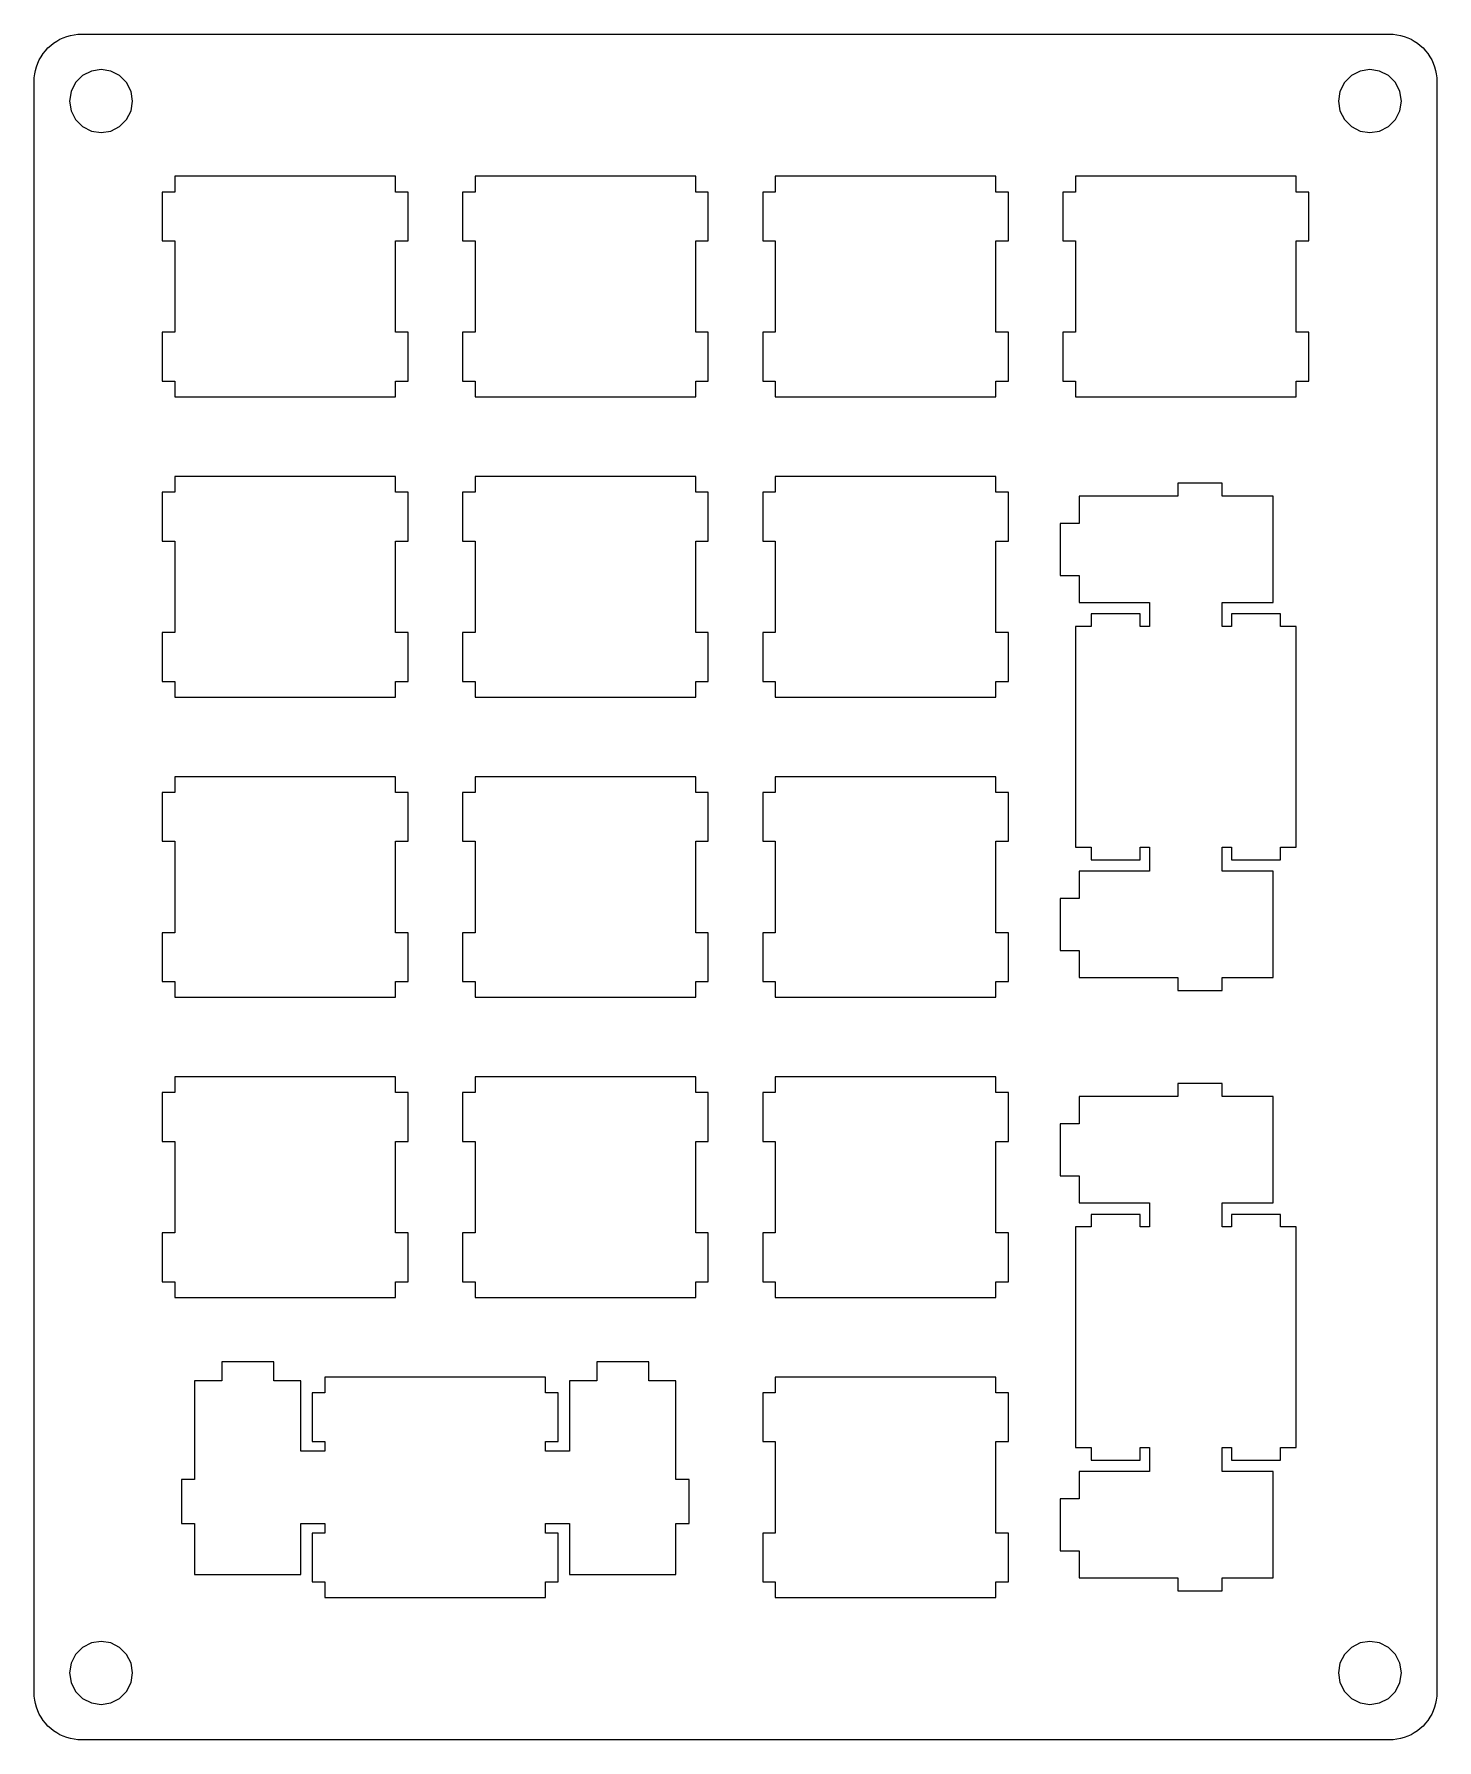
# Model space of a CAD drawing. Extents: x 0 to 89, y 0 to 108.
import ezdxf

# ---------------------------------------------------------------- set-up
doc = ezdxf.new("R2010")
doc.units = 0
doc.layers.get('0').update_dxf_attribs({"linetype": 'CONTINUOUS'})

msp = doc.modelspace()

# ---------------------------------------------------------------- linework, layer by layer
at = {"color": 0}
for p, q in [((2.16628, 108.197), (2.39365, 108.262)), ((2.39365, 108.262), (2.62516, 108.307)), ((2.62516, 108.307), (2.85943, 108.335)), ((2.85943, 108.335), (3.09507, 108.344)), ((3.09507, 108.344), (86.0944, 108.343)), ((86.0944, 108.343), (86.3286, 108.335)), ((86.3286, 108.335), (86.5628, 108.307)), ((86.5628, 108.307), (86.7943, 108.262)), ((86.7943, 108.262), (87.0204, 108.197)), ((0.666972, 107.107), (0.813043, 107.293)), ((0.813043, 107.293), (0.972894, 107.465)), ((0.972894, 107.465), (1.14515, 107.625)), ((1.14515, 107.625), (1.33119, 107.771)), ((1.33119, 107.771), (1.52687, 107.9)), ((1.52687, 107.9), (1.7322, 108.017)), ((1.7322, 108.017), (1.94579, 108.115)), ((1.94579, 108.115), (2.16628, 108.197)), ((87.0204, 108.197), (87.2423, 108.115)), ((87.2423, 108.115), (87.4543, 108.017)), ((87.4543, 108.017), (87.661, 107.9)), ((87.661, 107.9), (87.8568, 107.771)), ((87.8568, 107.771), (88.0413, 107.625)), ((88.0413, 107.625), (88.2153, 107.465)), ((88.2153, 107.465), (88.3751, 107.293)), ((88.3751, 107.293), (88.5211, 107.107)), ((0.176389, 106.044), (0.241157, 106.271)), ((0.241157, 106.271), (0.322461, 106.492)), ((0.322461, 106.492), (0.420303, 106.706)), ((0.420303, 106.706), (0.537436, 106.911)), ((0.537436, 106.911), (0.666972, 107.107)), ((4.3445, 106.093), (3.72576, 105.996)), ((4.96325, 105.996), (4.3445, 106.093)), ((84.8435, 106.093), (84.2248, 105.996)), ((85.4623, 105.996), (84.8435, 106.093)), ((88.5211, 107.107), (88.6506, 106.911)), ((88.6506, 106.911), (88.7663, 106.706)), ((88.7663, 106.706), (88.864, 106.492)), ((88.864, 106.492), (88.9469, 106.271)), ((88.9469, 106.271), (89.0104, 106.044)), ((0.093707, 3.09232), (0.095085, 105.343)), ((0.095085, 105.343), (0.103353, 105.578)), ((0.103353, 105.578), (0.130914, 105.813)), ((0.130914, 105.813), (0.176389, 106.044)), ((2.72531, 105.269), (2.44143, 104.712)), ((3.16903, 105.712), (2.72531, 105.269)), ((3.72576, 105.996), (3.16903, 105.712)), ((5.51997, 105.712), (4.96325, 105.996)), ((5.96231, 105.269), (5.51997, 105.712)), ((6.24619, 104.712), (5.96231, 105.269)), ((83.2243, 105.269), (82.9403, 104.712)), ((83.6681, 105.712), (83.2243, 105.269)), ((84.2248, 105.996), (83.6681, 105.712)), ((86.019, 105.712), (85.4623, 105.996)), ((86.4614, 105.269), (86.019, 105.712)), ((86.7454, 104.712), (86.4614, 105.269)), ((89.0104, 106.044), (89.057, 105.813)), ((89.057, 105.813), (89.0834, 105.578)), ((89.0834, 105.578), (89.0944, 105.343)), ((89.0944, 105.343), (89.0944, 3.09232)), ((2.44143, 104.712), (2.34359, 104.093)), ((2.34359, 104.093), (2.44143, 103.474)), ((6.34539, 104.093), (6.24619, 104.712)), ((6.24619, 103.474), (6.34539, 104.093)), ((82.9403, 104.712), (82.844, 104.093)), ((82.844, 104.093), (82.9403, 103.474)), ((86.8445, 104.093), (86.7454, 104.712)), ((86.7454, 103.474), (86.8445, 104.093)), ((2.44143, 103.474), (2.72531, 102.918)), ((2.72531, 102.918), (3.16903, 102.475)), ((5.51997, 102.475), (5.96231, 102.918)), ((5.96231, 102.918), (6.24619, 103.474)), ((82.9403, 103.474), (83.2243, 102.918)), ((83.2243, 102.918), (83.6681, 102.475)), ((86.019, 102.475), (86.4614, 102.918)), ((86.4614, 102.918), (86.7454, 103.474)), ((3.16903, 102.475), (3.72576, 102.192)), ((3.72576, 102.192), (4.3445, 102.092)), ((4.3445, 102.092), (4.96325, 102.192)), ((4.96325, 102.192), (5.51997, 102.475)), ((83.6681, 102.475), (84.2248, 102.192)), ((84.2248, 102.192), (84.8435, 102.092)), ((84.8435, 102.092), (85.4623, 102.192)), ((85.4623, 102.192), (86.019, 102.475)), ((9.01926, 99.3193), (9.01926, 98.3188)), ((23.0188, 99.3193), (9.01926, 99.3193)), ((23.0188, 98.3188), (23.0188, 99.3193)), ((28.0693, 99.3193), (28.0693, 98.3188)), ((42.0688, 99.3193), (28.0693, 99.3193)), ((42.0688, 98.3188), (42.0688, 99.3193)), ((47.1191, 99.3193), (47.1191, 98.3188)), ((61.1188, 99.3193), (47.1191, 99.3193)), ((61.1188, 98.3188), (61.1188, 99.3193)), ((66.1691, 99.3193), (66.1691, 98.3188)), ((80.1688, 99.3193), (66.1691, 99.3193)), ((80.1688, 98.3188), (80.1688, 99.3193)), ((9.01926, 98.3188), (8.21725, 98.3188)), ((8.21725, 98.3188), (8.21725, 95.2183)), ((23.8194, 98.3188), (23.0188, 98.3188)), ((23.8194, 95.2183), (23.8194, 98.3188)), ((28.0693, 98.3188), (27.2686, 98.3188)), ((27.2686, 98.3188), (27.2686, 95.2183)), ((42.8696, 98.3188), (42.0688, 98.3188)), ((42.8696, 95.2183), (42.8696, 98.3188)), ((47.1191, 98.3188), (46.3187, 98.3188)), ((46.3187, 98.3188), (46.3187, 95.2183)), ((61.9196, 98.3188), (61.1188, 98.3188)), ((61.9196, 95.2183), (61.9196, 98.3188)), ((66.1691, 98.3188), (65.3687, 98.3188)), ((65.3687, 98.3188), (65.3687, 95.2183)), ((80.9696, 98.3188), (80.1688, 98.3188)), ((80.9696, 95.2183), (80.9696, 98.3188)), ((8.21725, 95.2183), (9.01926, 95.2183)), ((9.01926, 95.2183), (9.01926, 89.4196)), ((23.0188, 89.4196), (23.0188, 95.2183)), ((23.0188, 95.2183), (23.8194, 95.2183)), ((27.2686, 95.2183), (28.0693, 95.2183)), ((28.0693, 95.2183), (28.0693, 89.4196)), ((42.0688, 89.4196), (42.0688, 95.2183)), ((42.0688, 95.2183), (42.8696, 95.2183)), ((46.3187, 95.2183), (47.1191, 95.2183)), ((47.1191, 95.2183), (47.1191, 89.4196)), ((61.1188, 89.4196), (61.1188, 95.2183)), ((61.1188, 95.2183), (61.9196, 95.2183)), ((65.3687, 95.2183), (66.1691, 95.2183)), ((66.1691, 95.2183), (66.1691, 89.4196)), ((80.1688, 89.4196), (80.1688, 95.2183)), ((80.1688, 95.2183), (80.9696, 95.2183)), ((9.01926, 89.4196), (8.21725, 89.4196)), ((8.21725, 89.4196), (8.21725, 86.3177)), ((23.8194, 89.4196), (23.0188, 89.4196)), ((23.8194, 86.3177), (23.8194, 89.4196)), ((28.0693, 89.4196), (27.2686, 89.4196)), ((27.2686, 89.4196), (27.2686, 86.3177)), ((42.8696, 89.4196), (42.0688, 89.4196)), ((42.8696, 86.3177), (42.8696, 89.4196)), ((47.1191, 89.4196), (46.3187, 89.4196)), ((46.3187, 89.4196), (46.3187, 86.3177)), ((61.9196, 89.4196), (61.1188, 89.4196)), ((61.9196, 86.3177), (61.9196, 89.4196)), ((66.1691, 89.4196), (65.3687, 89.4196)), ((65.3687, 89.4196), (65.3687, 86.3177)), ((80.9696, 89.4196), (80.1688, 89.4196)), ((80.9696, 86.3177), (80.9696, 89.4196)), ((8.21725, 86.3177), (9.01926, 86.3177)), ((9.01926, 86.3177), (9.01926, 85.3186)), ((23.0188, 85.3186), (23.0188, 86.3177)), ((23.0188, 86.3177), (23.8194, 86.3177)), ((27.2686, 86.3177), (28.0693, 86.3177)), ((28.0693, 86.3177), (28.0693, 85.3186)), ((42.0688, 85.3186), (42.0688, 86.3177)), ((42.0688, 86.3177), (42.8696, 86.3177)), ((46.3187, 86.3177), (47.1191, 86.3177)), ((47.1191, 86.3177), (47.1191, 85.3186)), ((61.1188, 85.3186), (61.1188, 86.3177)), ((61.1188, 86.3177), (61.9196, 86.3177)), ((65.3687, 86.3177), (66.1691, 86.3177)), ((66.1691, 86.3177), (66.1691, 85.3186)), ((80.1688, 85.3186), (80.1688, 86.3177)), ((80.1688, 86.3177), (80.9696, 86.3177)), ((9.01926, 85.3186), (23.0188, 85.3186)), ((28.0693, 85.3186), (42.0688, 85.3186)), ((47.1191, 85.3186), (61.1188, 85.3186)), ((66.1691, 85.3186), (80.1688, 85.3186)), ((9.01926, 80.2679), (9.01926, 79.2674)), ((23.0188, 80.2679), (9.01926, 80.2679)), ((23.0188, 79.2674), (23.0188, 80.2679)), ((28.0693, 80.2679), (28.0693, 79.2674)), ((42.0688, 80.2679), (28.0693, 80.2679)), ((42.0688, 79.2674), (42.0688, 80.2679)), ((47.1191, 80.2679), (47.1191, 79.2674)), ((61.1188, 80.2679), (47.1191, 80.2679)), ((61.1188, 79.2674), (61.1188, 80.2679)), ((9.01926, 79.2674), (8.21725, 79.2674)), ((8.21725, 79.2674), (8.21725, 76.1683)), ((23.8194, 79.2674), (23.0188, 79.2674)), ((23.8194, 76.1683), (23.8194, 79.2674)), ((28.0693, 79.2674), (27.2686, 79.2674)), ((27.2686, 79.2674), (27.2686, 76.1683)), ((42.8696, 79.2674), (42.0688, 79.2674)), ((42.8696, 76.1683), (42.8696, 79.2674)), ((47.1191, 79.2674), (46.3187, 79.2674)), ((46.3187, 79.2674), (46.3187, 76.1683)), ((61.9196, 79.2674), (61.1188, 79.2674)), ((61.9196, 76.1683), (61.9196, 79.2674)), ((72.668, 79.8435), (72.668, 79.018)), ((75.4683, 79.8435), (72.668, 79.8435)), ((75.4683, 79.018), (75.4683, 79.8435)), ((72.668, 79.018), (66.3995, 79.018)), ((66.3995, 79.018), (66.3995, 77.2929)), ((78.6984, 79.018), (75.4683, 79.018)), ((78.6984, 72.2683), (78.6984, 79.018)), ((66.3995, 77.2929), (65.199, 77.2929)), ((65.199, 77.2929), (65.199, 73.9937)), ((8.21725, 76.1683), (9.01926, 76.1683)), ((9.01926, 76.1683), (9.01926, 70.3682)), ((23.0188, 70.3682), (23.0188, 76.1683)), ((23.0188, 76.1683), (23.8194, 76.1683)), ((27.2686, 76.1683), (28.0693, 76.1683)), ((28.0693, 76.1683), (28.0693, 70.3682)), ((42.0688, 70.3682), (42.0688, 76.1683)), ((42.0688, 76.1683), (42.8696, 76.1683)), ((46.3187, 76.1683), (47.1191, 76.1683)), ((47.1191, 76.1683), (47.1191, 70.3682)), ((61.1188, 70.3682), (61.1188, 76.1683)), ((61.1188, 76.1683), (61.9196, 76.1683)), ((65.199, 73.9937), (66.3995, 73.9937)), ((66.3995, 73.9937), (66.3995, 72.2683)), ((66.3995, 72.2683), (70.8685, 72.2683)), ((70.2677, 71.5437), (67.1682, 71.5437)), ((67.1682, 71.5437), (67.1682, 70.7429)), ((70.2677, 70.7429), (70.2677, 71.5437)), ((70.8685, 72.2683), (70.8685, 70.7429)), ((75.4683, 70.7429), (75.4683, 72.2683)), ((75.4683, 72.2683), (78.6984, 72.2683)), ((79.1683, 71.5437), (76.0691, 71.5437)), ((76.0691, 71.5437), (76.0691, 70.7429)), ((79.1683, 70.7429), (79.1683, 71.5437)), ((9.01926, 70.3682), (8.21725, 70.3682)), ((8.21725, 70.3682), (8.21725, 67.2677)), ((23.8194, 70.3682), (23.0188, 70.3682)), ((23.8194, 67.2677), (23.8194, 70.3682)), ((28.0693, 70.3682), (27.2686, 70.3682)), ((27.2686, 70.3682), (27.2686, 67.2677)), ((42.8696, 70.3682), (42.0688, 70.3682)), ((42.8696, 67.2677), (42.8696, 70.3682)), ((47.1191, 70.3682), (46.3187, 70.3682)), ((46.3187, 70.3682), (46.3187, 67.2677)), ((61.9196, 70.3682), (61.1188, 70.3682)), ((61.9196, 67.2677), (61.9196, 70.3682)), ((67.1682, 70.7429), (66.1691, 70.7429)), ((66.1691, 70.7429), (66.1691, 56.7436)), ((70.8685, 70.7429), (70.2677, 70.7429)), ((76.0691, 70.7429), (75.4683, 70.7429)), ((80.1688, 70.7429), (79.1683, 70.7429)), ((80.1688, 56.7436), (80.1688, 70.7429)), ((8.21725, 67.2677), (9.01926, 67.2677)), ((9.01926, 67.2677), (9.01926, 66.2686)), ((23.0188, 66.2686), (23.0188, 67.2677)), ((23.0188, 67.2677), (23.8194, 67.2677)), ((27.2686, 67.2677), (28.0693, 67.2677)), ((28.0693, 67.2677), (28.0693, 66.2686)), ((42.0688, 66.2686), (42.0688, 67.2677)), ((42.0688, 67.2677), (42.8696, 67.2677)), ((46.3187, 67.2677), (47.1191, 67.2677)), ((47.1191, 67.2677), (47.1191, 66.2686)), ((61.1188, 66.2686), (61.1188, 67.2677)), ((61.1188, 67.2677), (61.9196, 67.2677)), ((9.01926, 66.2686), (23.0188, 66.2686)), ((28.0693, 66.2686), (42.0688, 66.2686)), ((47.1191, 66.2686), (61.1188, 66.2686)), ((9.01926, 61.2179), (9.01926, 60.2174)), ((23.0188, 61.2179), (9.01926, 61.2179)), ((23.0188, 60.2174), (23.0188, 61.2179)), ((28.0693, 61.2179), (28.0693, 60.2174)), ((42.0688, 61.2179), (28.0693, 61.2179)), ((42.0688, 60.2174), (42.0688, 61.2179)), ((47.1191, 61.2179), (47.1191, 60.2174)), ((61.1188, 61.2179), (47.1191, 61.2179)), ((61.1188, 60.2174), (61.1188, 61.2179)), ((9.01926, 60.2174), (8.21725, 60.2174)), ((8.21725, 60.2174), (8.21725, 57.1183)), ((23.8194, 60.2174), (23.0188, 60.2174)), ((23.8194, 57.1183), (23.8194, 60.2174)), ((28.0693, 60.2174), (27.2686, 60.2174)), ((27.2686, 60.2174), (27.2686, 57.1183)), ((42.8696, 60.2174), (42.0688, 60.2174)), ((42.8696, 57.1183), (42.8696, 60.2174)), ((47.1191, 60.2174), (46.3187, 60.2174)), ((46.3187, 60.2174), (46.3187, 57.1183)), ((61.9196, 60.2174), (61.1188, 60.2174)), ((61.9196, 57.1183), (61.9196, 60.2174)), ((8.21725, 57.1183), (9.01926, 57.1183)), ((9.01926, 57.1183), (9.01926, 51.3182)), ((23.0188, 51.3182), (23.0188, 57.1183)), ((23.0188, 57.1183), (23.8194, 57.1183)), ((27.2686, 57.1183), (28.0693, 57.1183)), ((28.0693, 57.1183), (28.0693, 51.3182)), ((42.0688, 51.3182), (42.0688, 57.1183)), ((42.0688, 57.1183), (42.8696, 57.1183)), ((46.3187, 57.1183), (47.1191, 57.1183)), ((47.1191, 57.1183), (47.1191, 51.3182)), ((61.1188, 51.3182), (61.1188, 57.1183)), ((61.1188, 57.1183), (61.9196, 57.1183)), ((66.1691, 56.7436), (67.1682, 56.7436)), ((67.1682, 56.7436), (67.1682, 55.9428)), ((70.2677, 55.9428), (70.2677, 56.7436)), ((70.2677, 56.7436), (70.8685, 56.7436)), ((70.8685, 56.7436), (70.8685, 55.2178)), ((75.4683, 55.2178), (75.4683, 56.7436)), ((75.4683, 56.7436), (76.0691, 56.7436)), ((76.0691, 56.7436), (76.0691, 55.9428)), ((79.1683, 55.9428), (79.1683, 56.7436)), ((79.1683, 56.7436), (80.1688, 56.7436)), ((70.8685, 55.2178), (66.3995, 55.2178)), ((66.3995, 55.2178), (66.3995, 53.4928)), ((67.1682, 55.9428), (70.2677, 55.9428)), ((78.6984, 55.2178), (75.4683, 55.2178)), ((76.0691, 55.9428), (79.1683, 55.9428)), ((78.6984, 48.4685), (78.6984, 55.2178)), ((66.3995, 53.4928), (65.199, 53.4928)), ((65.199, 53.4928), (65.199, 50.1936)), ((9.01926, 51.3182), (8.21725, 51.3182)), ((8.21725, 51.3182), (8.21725, 48.2177)), ((23.8194, 51.3182), (23.0188, 51.3182)), ((23.8194, 48.2177), (23.8194, 51.3182)), ((28.0693, 51.3182), (27.2686, 51.3182)), ((27.2686, 51.3182), (27.2686, 48.2177)), ((42.8696, 51.3182), (42.0688, 51.3182)), ((42.8696, 48.2177), (42.8696, 51.3182)), ((47.1191, 51.3182), (46.3187, 51.3182)), ((46.3187, 51.3182), (46.3187, 48.2177)), ((61.9196, 51.3182), (61.1188, 51.3182)), ((61.9196, 48.2177), (61.9196, 51.3182)), ((65.199, 50.1936), (66.3995, 50.1936)), ((66.3995, 50.1936), (66.3995, 48.4685)), ((8.21725, 48.2177), (9.01926, 48.2177)), ((9.01926, 48.2177), (9.01926, 47.2186)), ((23.0188, 47.2186), (23.0188, 48.2177)), ((23.0188, 48.2177), (23.8194, 48.2177)), ((27.2686, 48.2177), (28.0693, 48.2177)), ((28.0693, 48.2177), (28.0693, 47.2186)), ((42.0688, 47.2186), (42.0688, 48.2177)), ((42.0688, 48.2177), (42.8696, 48.2177)), ((46.3187, 48.2177), (47.1191, 48.2177)), ((47.1191, 48.2177), (47.1191, 47.2186)), ((61.1188, 47.2186), (61.1188, 48.2177)), ((61.1188, 48.2177), (61.9196, 48.2177)), ((66.3995, 48.4685), (72.668, 48.4685)), ((72.668, 48.4685), (72.668, 47.643)), ((72.668, 47.643), (75.4683, 47.643)), ((75.4683, 47.643), (75.4683, 48.4685)), ((75.4683, 48.4685), (78.6984, 48.4685)), ((9.01926, 47.2186), (23.0188, 47.2186)), ((28.0693, 47.2186), (42.0688, 47.2186)), ((47.1191, 47.2186), (61.1188, 47.2186)), ((9.01926, 41.1674), (8.21725, 41.1674)), ((8.21725, 41.1674), (8.21725, 38.0683)), ((9.01926, 42.1679), (9.01926, 41.1674)), ((23.0188, 42.1679), (9.01926, 42.1679)), ((23.0188, 41.1674), (23.0188, 42.1679)), ((23.8194, 41.1674), (23.0188, 41.1674)), ((23.8194, 38.0683), (23.8194, 41.1674)), ((28.0693, 41.1674), (27.2686, 41.1674)), ((27.2686, 41.1674), (27.2686, 38.0683)), ((28.0693, 42.1679), (28.0693, 41.1674)), ((42.0688, 42.1679), (28.0693, 42.1679)), ((42.0688, 41.1674), (42.0688, 42.1679)), ((42.8696, 41.1674), (42.0688, 41.1674)), ((42.8696, 38.0683), (42.8696, 41.1674)), ((47.1191, 41.1674), (46.3187, 41.1674)), ((46.3187, 41.1674), (46.3187, 38.0683)), ((47.1191, 42.1679), (47.1191, 41.1674)), ((61.1188, 42.1679), (47.1191, 42.1679)), ((61.1188, 41.1674), (61.1188, 42.1679)), ((61.9196, 41.1674), (61.1188, 41.1674)), ((61.9196, 38.0683), (61.9196, 41.1674)), ((72.668, 41.7435), (72.668, 40.918)), ((75.4683, 41.7435), (72.668, 41.7435)), ((75.4683, 40.918), (75.4683, 41.7435)), ((72.668, 40.918), (66.3995, 40.918)), ((66.3995, 40.918), (66.3995, 39.1929)), ((78.6984, 40.918), (75.4683, 40.918)), ((78.6984, 34.1685), (78.6984, 40.918)), ((66.3995, 39.1929), (65.199, 39.1929)), ((65.199, 39.1929), (65.199, 35.8937)), ((8.21725, 38.0683), (9.01926, 38.0683)), ((9.01926, 38.0683), (9.01926, 32.2682)), ((23.0188, 32.2682), (23.0188, 38.0683)), ((23.0188, 38.0683), (23.8194, 38.0683)), ((27.2686, 38.0683), (28.0693, 38.0683)), ((28.0693, 38.0683), (28.0693, 32.2682)), ((42.0688, 32.2682), (42.0688, 38.0683)), ((42.0688, 38.0683), (42.8696, 38.0683)), ((46.3187, 38.0683), (47.1191, 38.0683)), ((47.1191, 38.0683), (47.1191, 32.2682)), ((61.1188, 32.2682), (61.1188, 38.0683)), ((61.1188, 38.0683), (61.9196, 38.0683)), ((65.199, 35.8937), (66.3995, 35.8937)), ((66.3995, 35.8937), (66.3995, 34.1685)), ((66.3995, 34.1685), (70.8685, 34.1685)), ((70.8685, 34.1685), (70.8685, 32.643)), ((75.4683, 32.643), (75.4683, 34.1685)), ((75.4683, 34.1685), (78.6984, 34.1685)), ((67.1682, 32.643), (66.1691, 32.643)), ((66.1691, 32.643), (66.1691, 18.6435)), ((70.2677, 33.4436), (67.1682, 33.4436)), ((67.1682, 33.4436), (67.1682, 32.643)), ((70.2677, 32.643), (70.2677, 33.4436)), ((70.8685, 32.643), (70.2677, 32.643)), ((76.0691, 32.643), (75.4683, 32.643)), ((79.1683, 33.4436), (76.0691, 33.4436)), ((76.0691, 33.4436), (76.0691, 32.643)), ((79.1683, 32.643), (79.1683, 33.4436)), ((80.1688, 32.643), (79.1683, 32.643)), ((80.1688, 18.6435), (80.1688, 32.643)), ((9.01926, 32.2682), (8.21725, 32.2682)), ((8.21725, 32.2682), (8.21725, 29.1676)), ((23.8194, 32.2682), (23.0188, 32.2682)), ((23.8194, 29.1676), (23.8194, 32.2682)), ((28.0693, 32.2682), (27.2686, 32.2682)), ((27.2686, 32.2682), (27.2686, 29.1676)), ((42.8696, 32.2682), (42.0688, 32.2682)), ((42.8696, 29.1676), (42.8696, 32.2682)), ((47.1191, 32.2682), (46.3187, 32.2682)), ((46.3187, 32.2682), (46.3187, 29.1676)), ((61.9196, 32.2682), (61.1188, 32.2682)), ((61.9196, 29.1676), (61.9196, 32.2682)), ((8.21725, 29.1676), (9.01926, 29.1676)), ((9.01926, 29.1676), (9.01926, 28.1685)), ((9.01926, 28.1685), (23.0188, 28.1685)), ((23.0188, 28.1685), (23.0188, 29.1676)), ((23.0188, 29.1676), (23.8194, 29.1676)), ((27.2686, 29.1676), (28.0693, 29.1676)), ((28.0693, 29.1676), (28.0693, 28.1685)), ((28.0693, 28.1685), (42.0688, 28.1685)), ((42.0688, 28.1685), (42.0688, 29.1676)), ((42.0688, 29.1676), (42.8696, 29.1676)), ((46.3187, 29.1676), (47.1191, 29.1676)), ((47.1191, 29.1676), (47.1191, 28.1685)), ((47.1191, 28.1685), (61.1188, 28.1685)), ((61.1188, 28.1685), (61.1188, 29.1676)), ((61.1188, 29.1676), (61.9196, 29.1676)), ((11.9931, 24.0881), (11.9931, 22.8878)), ((15.2921, 24.0881), (11.9931, 24.0881)), ((15.2935, 22.8878), (15.2921, 24.0881)), ((39.0934, 24.0881), (35.7932, 24.0881)), ((35.7932, 24.0881), (35.7932, 22.8878)), ((39.0934, 22.8878), (39.0934, 24.0881)), ((11.9931, 22.8878), (10.2691, 22.8878)), ((10.2691, 22.8878), (10.2691, 16.6178)), ((17.0188, 22.8878), (15.2935, 22.8878)), ((17.0188, 18.4175), (17.0188, 22.8878)), ((32.5438, 23.118), (18.5443, 23.118)), ((18.5443, 23.118), (18.5443, 22.1175)), ((32.5438, 22.1175), (32.5438, 23.118)), ((35.7932, 22.8878), (34.0692, 22.8878)), ((34.0692, 22.8878), (34.0692, 18.4175)), ((40.8189, 22.8878), (39.0934, 22.8878)), ((40.8189, 16.6178), (40.8189, 22.8878)), ((47.1191, 23.118), (47.1191, 22.1175)), ((61.1188, 23.118), (47.1191, 23.118)), ((61.1188, 22.1175), (61.1188, 23.118)), ((18.5443, 22.1175), (17.7436, 22.1175)), ((17.7436, 22.1175), (17.7436, 19.0183)), ((33.3444, 22.1175), (32.5438, 22.1175)), ((33.3444, 19.0183), (33.3444, 22.1175)), ((47.1191, 22.1175), (46.3187, 22.1175)), ((46.3187, 22.1175), (46.3187, 19.0183)), ((61.9196, 22.1175), (61.1188, 22.1175)), ((61.9196, 19.0183), (61.9196, 22.1175)), ((18.5443, 18.4175), (17.0188, 18.4175)), ((17.7436, 19.0183), (18.5443, 19.0183)), ((18.5443, 19.0183), (18.5443, 18.4175)), ((32.5438, 18.4175), (32.5438, 19.0183)), ((32.5438, 19.0183), (33.3444, 19.0183)), ((34.0692, 18.4175), (32.5438, 18.4175)), ((46.3187, 19.0183), (47.1191, 19.0183)), ((47.1191, 19.0183), (47.1191, 13.2182)), ((61.1188, 13.2182), (61.1188, 19.0183)), ((61.1188, 19.0183), (61.9196, 19.0183)), ((66.1691, 18.6435), (67.1682, 18.6435)), ((67.1682, 18.6435), (67.1682, 17.8428)), ((70.2677, 17.8428), (70.2677, 18.6435)), ((70.2677, 18.6435), (70.8685, 18.6435)), ((70.8685, 18.6435), (70.8685, 17.118)), ((75.4683, 17.118), (75.4683, 18.6435)), ((75.4683, 18.6435), (76.0691, 18.6435)), ((76.0691, 18.6435), (76.0691, 17.8428)), ((79.1683, 17.8428), (79.1683, 18.6435)), ((79.1683, 18.6435), (80.1688, 18.6435)), ((67.1682, 17.8428), (70.2677, 17.8428)), ((76.0691, 17.8428), (79.1683, 17.8428)), ((10.2691, 16.6178), (9.44369, 16.6178)), ((9.44369, 16.6178), (9.44369, 13.8176)), ((41.6444, 16.6178), (40.8189, 16.6178)), ((41.6444, 13.8176), (41.6444, 16.6178)), ((70.8685, 17.118), (66.3995, 17.118)), ((66.3995, 17.118), (66.3995, 15.3927)), ((78.6984, 17.118), (75.4683, 17.118)), ((78.6984, 10.3684), (78.6984, 17.118)), ((66.3995, 15.3927), (65.199, 15.3927)), ((65.199, 15.3927), (65.199, 12.0937)), ((9.44369, 13.8176), (10.2691, 13.8176)), ((10.2691, 13.8176), (10.2691, 10.5875)), ((17.0188, 10.5875), (17.0188, 13.8176)), ((17.0188, 13.8176), (18.5443, 13.8176)), ((18.5443, 13.2182), (17.7436, 13.2182)), ((17.7436, 13.2182), (17.7436, 10.1176)), ((18.5443, 13.8176), (18.5443, 13.2182)), ((32.5438, 13.2182), (32.5438, 13.8176)), ((32.5438, 13.8176), (34.0692, 13.8176)), ((33.3444, 13.2182), (32.5438, 13.2182)), ((33.3444, 10.1176), (33.3444, 13.2182)), ((34.0692, 13.8176), (34.0692, 10.5875)), ((40.8189, 10.5875), (40.8189, 13.8176)), ((40.8189, 13.8176), (41.6444, 13.8176)), ((47.1191, 13.2182), (46.3187, 13.2182)), ((46.3187, 13.2182), (46.3187, 10.1176)), ((61.9196, 13.2182), (61.1188, 13.2182)), ((61.9196, 10.1176), (61.9196, 13.2182)), ((65.199, 12.0937), (66.3995, 12.0937)), ((66.3995, 12.0937), (66.3995, 10.3684)), ((10.2691, 10.5875), (17.0188, 10.5875)), ((17.7436, 10.1176), (18.5443, 10.1176)), ((18.5443, 10.1176), (18.5443, 9.11849)), ((32.5438, 9.11849), (32.5438, 10.1176)), ((32.5438, 10.1176), (33.3444, 10.1176)), ((34.0692, 10.5875), (40.8189, 10.5875)), ((46.3187, 10.1176), (47.1191, 10.1176)), ((47.1191, 10.1176), (47.1191, 9.11849)), ((61.1188, 9.11849), (61.1188, 10.1176)), ((61.1188, 10.1176), (61.9196, 10.1176)), ((66.3995, 10.3684), (72.668, 10.3684)), ((72.668, 10.3684), (72.668, 9.54292)), ((75.4683, 9.54292), (75.4683, 10.3684)), ((75.4683, 10.3684), (78.6984, 10.3684)), ((18.5443, 9.11849), (32.5438, 9.11849)), ((47.1191, 9.11849), (61.1188, 9.11849)), ((72.668, 9.54292), (75.4683, 9.54292)), ((2.72531, 5.51859), (2.44143, 4.96049)), ((3.16903, 5.96094), (2.72531, 5.51859)), ((3.72576, 6.24482), (3.16903, 5.96094)), ((4.3445, 6.34264), (3.72576, 6.24482)), ((4.96325, 6.24482), (4.3445, 6.34264)), ((5.51997, 5.96094), (4.96325, 6.24482)), ((5.96231, 5.51859), (5.51997, 5.96094)), ((6.24619, 4.96049), (5.96231, 5.51859)), ((83.2243, 5.51859), (82.9403, 4.96049)), ((83.6681, 5.96094), (83.2243, 5.51859)), ((84.2248, 6.24482), (83.6681, 5.96094)), ((84.8435, 6.34264), (84.2248, 6.24482)), ((85.4623, 6.24482), (84.8435, 6.34264)), ((86.019, 5.96094), (85.4623, 6.24482)), ((86.4614, 5.51859), (86.019, 5.96094)), ((86.7454, 4.96049), (86.4614, 5.51859)), ((2.44143, 4.96049), (2.34359, 4.34174)), ((2.34359, 4.34174), (2.44143, 3.72438)), ((6.34539, 4.34174), (6.24619, 4.96049)), ((6.24619, 3.72438), (6.34539, 4.34174)), ((82.9403, 4.96049), (82.844, 4.34174)), ((82.844, 4.34174), (82.9403, 3.72438)), ((86.8445, 4.34174), (86.7454, 4.96049)), ((86.7454, 3.72438), (86.8445, 4.34174)), ((2.44143, 3.72438), (2.72531, 3.16765)), ((5.96231, 3.16765), (6.24619, 3.72438)), ((82.9403, 3.72438), (83.2243, 3.16765)), ((86.4614, 3.16765), (86.7454, 3.72438)), ((0.103353, 2.85667), (0.093707, 3.09232)), ((0.130914, 2.62241), (0.103353, 2.85667)), ((0.176389, 2.39227), (0.130914, 2.62241)), ((0.241157, 2.1649), (0.176389, 2.39227)), ((2.72531, 3.16765), (3.16903, 2.72393)), ((3.16903, 2.72393), (3.72576, 2.44005)), ((3.72576, 2.44005), (4.3445, 2.34221)), ((4.3445, 2.34221), (4.96325, 2.44005)), ((4.96325, 2.44005), (5.51997, 2.72393)), ((5.51997, 2.72393), (5.96231, 3.16765)), ((83.2243, 3.16765), (83.6681, 2.72393)), ((83.6681, 2.72393), (84.2248, 2.44005)), ((84.2248, 2.44005), (84.8435, 2.34221)), ((84.8435, 2.34221), (85.4623, 2.44005)), ((85.4623, 2.44005), (86.019, 2.72393)), ((86.019, 2.72393), (86.4614, 3.16765)), ((89.0104, 2.39227), (88.9469, 2.1649)), ((89.057, 2.62241), (89.0104, 2.39227)), ((89.0834, 2.85667), (89.057, 2.62241)), ((89.0944, 3.09232), (89.0834, 2.85667)), ((0.322461, 1.94441), (0.241157, 2.1649)), ((0.420303, 1.73082), (0.322461, 1.94441)), ((0.537436, 1.52549), (0.420303, 1.73082)), ((0.666972, 1.32843), (0.537436, 1.52549)), ((0.813043, 1.14377), (0.666972, 1.32843)), ((0.972894, 0.971518), (0.813043, 1.14377)), ((88.3751, 1.14377), (88.2153, 0.971518)), ((88.5211, 1.32843), (88.3751, 1.14377)), ((88.6506, 1.52549), (88.5211, 1.32843)), ((88.7663, 1.73082), (88.6506, 1.52549)), ((88.864, 1.94441), (88.7663, 1.73082)), ((88.9469, 2.1649), (88.864, 1.94441)), ((1.14515, 0.811664), (0.972894, 0.971518)), ((1.33119, 0.665593), (1.14515, 0.811664)), ((1.52687, 0.534681), (1.33119, 0.665593)), ((1.7322, 0.418924), (1.52687, 0.534681)), ((1.94579, 0.321083), (1.7322, 0.418924)), ((2.16628, 0.238401), (1.94579, 0.321083)), ((2.39365, 0.175011), (2.16628, 0.238401)), ((2.62516, 0.129536), (2.39365, 0.175011)), ((2.85943, 0.101975), (2.62516, 0.129536)), ((3.09507, 0.092329), (2.85943, 0.101975)), ((86.0929, 0.092329), (3.09507, 0.092329)), ((86.3286, 0.101975), (86.0929, 0.092329)), ((86.5628, 0.129536), (86.3286, 0.101975)), ((86.7943, 0.175011), (86.5628, 0.129536)), ((87.0204, 0.238401), (86.7943, 0.175011)), ((87.2423, 0.321083), (87.0204, 0.238401)), ((87.4543, 0.418924), (87.2423, 0.321083)), ((87.661, 0.534681), (87.4543, 0.418924)), ((87.8568, 0.665593), (87.661, 0.534681)), ((88.0413, 0.811664), (87.8568, 0.665593)), ((88.2153, 0.971518), (88.0413, 0.811664))]:
    msp.add_line(p, q, dxfattribs=at)

doc.saveas('drawing.dxf')
